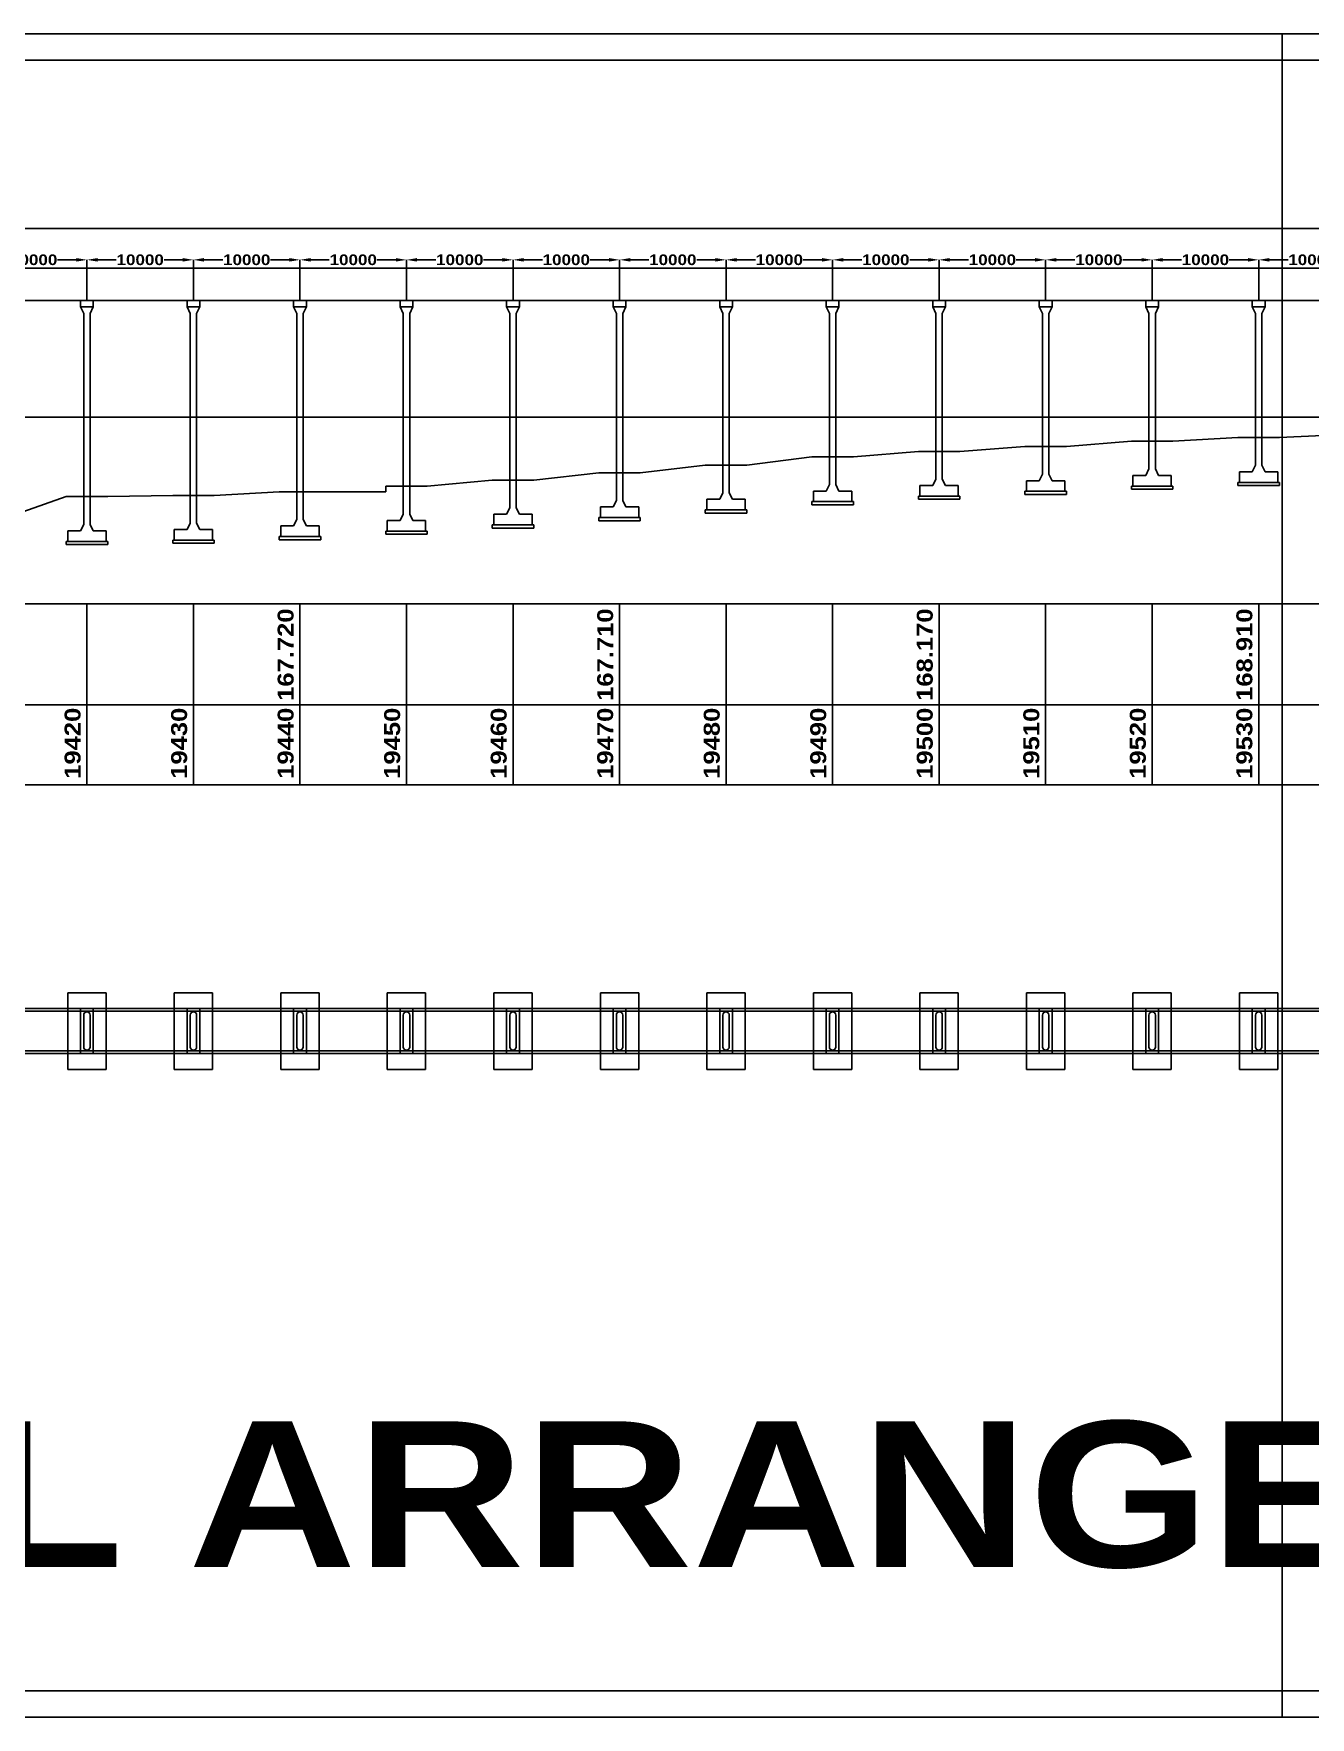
# Model space of a CAD drawing. Header units: millimetres. Extents: x -78649 to 789451, y -132618 to 25389.
# Drawn here: x 94151 to 214001, y -132618 to 25389 of the extents above; entities that cross this region are included whole.
import ezdxf

# ---------------------------------------------------------------- set-up
doc = ezdxf.new("R2010")
doc.units = ezdxf.units.MM
doc.styles.get("Standard").update_dxf_attribs({"font": 'ARIBLK.TTF'})
doc.dimstyles.new('ISO-25', dxfattribs={"dimtxt": 1000, "dimasz": 1000, "dimexe": 1.25, "dimexo": 0.625, "dimtad": 0, "dimtxsty": 'Standard', "dimcen": 75, "dimadec": 0, "dimazin": 0, "dimtfac": 1, "dimtmove": 0, "dimatfit": 2, "dimfxl": 0, "dimarcsym": 0})

# ---------------------------------------------------------------- blocks, each defined once
blk = doc.blocks.new('*D65')
at = {"color": 0, "lineweight": -2}
for p, q in [((169151, 3390), (169151, 4165)), ((170151, 4164), (171906, 4164)), ((178151, 4164), (176395, 4164)), ((179151, 3390), (179151, 4165))]:
    blk.add_line(p, q, dxfattribs=at)
at = {"color": 0}
for points in [[(170151, 4331), (170151, 3998), (169151, 4164)], [(178151, 4331), (178151, 3998), (179151, 4164)]]:
    blk.add_solid(points, dxfattribs=at)
at = {"layer": 'Defpoints', "color": 0}
for p in [(169151, 3389), (179151, 4164), (179151, 3389)]:
    blk.add_point(p, dxfattribs=at)
at = {"color": 0, "insert": (174151, 4164), "char_height": 1000, "attachment_point": 5}
blk.add_mtext('10000', dxfattribs=at)
blk = doc.blocks.new('*D60')
at = {"color": 0, "lineweight": -2}
for p, q in [((119151, 3390), (119151, 4165)), ((120151, 4164), (121906, 4164)), ((128151, 4164), (126395, 4164)), ((129151, 3390), (129151, 4165))]:
    blk.add_line(p, q, dxfattribs=at)
at = {"color": 0}
for points in [[(120151, 4331), (120151, 3998), (119151, 4164)], [(128151, 4331), (128151, 3998), (129151, 4164)]]:
    blk.add_solid(points, dxfattribs=at)
at = {"layer": 'Defpoints', "color": 0}
for p in [(119151, 3389), (129151, 4164), (129151, 3389)]:
    blk.add_point(p, dxfattribs=at)
at = {"color": 0, "insert": (124151, 4164), "char_height": 1000, "attachment_point": 5}
blk.add_mtext('10000', dxfattribs=at)
blk = doc.blocks.new('*D58')
at = {"color": 0, "lineweight": -2}
for p, q in [((99151, 3390), (99151, 4165)), ((100151, 4164), (101906, 4164)), ((108151, 4164), (106395, 4164)), ((109151, 3390), (109151, 4165))]:
    blk.add_line(p, q, dxfattribs=at)
at = {"color": 0}
for points in [[(100151, 4331), (100151, 3998), (99151, 4164)], [(108151, 4331), (108151, 3998), (109151, 4164)]]:
    blk.add_solid(points, dxfattribs=at)
at = {"layer": 'Defpoints', "color": 0}
for p in [(99151, 3389), (109151, 4164), (109151, 3389)]:
    blk.add_point(p, dxfattribs=at)
at = {"color": 0, "insert": (104151, 4164), "char_height": 1000, "attachment_point": 5}
blk.add_mtext('10000', dxfattribs=at)
blk = doc.blocks.new('*D57')
at = {"color": 0, "lineweight": -2}
for p, q in [((89151, 3390), (89151, 4165)), ((90151, 4164), (91906, 4164)), ((98151, 4164), (96395, 4164)), ((99151, 3390), (99151, 4165))]:
    blk.add_line(p, q, dxfattribs=at)
at = {"color": 0}
for points in [[(90151, 4331), (90151, 3998), (89151, 4164)], [(98151, 4331), (98151, 3998), (99151, 4164)]]:
    blk.add_solid(points, dxfattribs=at)
at = {"layer": 'Defpoints', "color": 0}
for p in [(89151, 3389), (99151, 4164), (99151, 3389)]:
    blk.add_point(p, dxfattribs=at)
at = {"color": 0, "insert": (94151, 4164), "char_height": 1000, "attachment_point": 5}
blk.add_mtext('10000', dxfattribs=at)
blk = doc.blocks.new('*D59')
at = {"color": 0, "lineweight": -2}
for p, q in [((109151, 3390), (109151, 4165)), ((110151, 4164), (111906, 4164)), ((118151, 4164), (116395, 4164)), ((119151, 3390), (119151, 4165))]:
    blk.add_line(p, q, dxfattribs=at)
at = {"color": 0}
for points in [[(110151, 4331), (110151, 3998), (109151, 4164)], [(118151, 4331), (118151, 3998), (119151, 4164)]]:
    blk.add_solid(points, dxfattribs=at)
at = {"layer": 'Defpoints', "color": 0}
for p in [(109151, 3389), (119151, 4164), (119151, 3389)]:
    blk.add_point(p, dxfattribs=at)
at = {"color": 0, "insert": (114151, 4164), "char_height": 1000, "attachment_point": 5}
blk.add_mtext('10000', dxfattribs=at)
blk = doc.blocks.new('*D62')
at = {"color": 0, "lineweight": -2}
for p, q in [((139151, 3390), (139151, 4165)), ((140151, 4164), (141906, 4164)), ((148151, 4164), (146395, 4164)), ((149151, 3390), (149151, 4165))]:
    blk.add_line(p, q, dxfattribs=at)
at = {"color": 0}
for points in [[(140151, 4331), (140151, 3998), (139151, 4164)], [(148151, 4331), (148151, 3998), (149151, 4164)]]:
    blk.add_solid(points, dxfattribs=at)
at = {"layer": 'Defpoints', "color": 0}
for p in [(139151, 3389), (149151, 4164), (149151, 3389)]:
    blk.add_point(p, dxfattribs=at)
at = {"color": 0, "insert": (144151, 4164), "char_height": 1000, "attachment_point": 5}
blk.add_mtext('10000', dxfattribs=at)
blk = doc.blocks.new('*D61')
at = {"color": 0, "lineweight": -2}
for p, q in [((129151, 3390), (129151, 4165)), ((130151, 4164), (131906, 4164)), ((138151, 4164), (136395, 4164)), ((139151, 3390), (139151, 4165))]:
    blk.add_line(p, q, dxfattribs=at)
at = {"color": 0}
for points in [[(130151, 4331), (130151, 3998), (129151, 4164)], [(138151, 4331), (138151, 3998), (139151, 4164)]]:
    blk.add_solid(points, dxfattribs=at)
at = {"layer": 'Defpoints', "color": 0}
for p in [(129151, 3389), (139151, 4164), (139151, 3389)]:
    blk.add_point(p, dxfattribs=at)
at = {"color": 0, "insert": (134151, 4164), "char_height": 1000, "attachment_point": 5}
blk.add_mtext('10000', dxfattribs=at)
blk = doc.blocks.new('*D63')
at = {"color": 0, "lineweight": -2}
for p, q in [((149151, 3390), (149151, 4165)), ((150151, 4164), (151906, 4164)), ((158151, 4164), (156395, 4164)), ((159151, 3390), (159151, 4165))]:
    blk.add_line(p, q, dxfattribs=at)
at = {"color": 0}
for points in [[(150151, 4331), (150151, 3998), (149151, 4164)], [(158151, 4331), (158151, 3998), (159151, 4164)]]:
    blk.add_solid(points, dxfattribs=at)
at = {"layer": 'Defpoints', "color": 0}
for p in [(149151, 3389), (159151, 4164), (159151, 3389)]:
    blk.add_point(p, dxfattribs=at)
at = {"color": 0, "insert": (154151, 4164), "char_height": 1000, "attachment_point": 5}
blk.add_mtext('10000', dxfattribs=at)
blk = doc.blocks.new('*D64')
at = {"color": 0, "lineweight": -2}
for p, q in [((159151, 3390), (159151, 4165)), ((160151, 4164), (161906, 4164)), ((168151, 4164), (166395, 4164)), ((169151, 3390), (169151, 4165))]:
    blk.add_line(p, q, dxfattribs=at)
at = {"color": 0}
for points in [[(160151, 4331), (160151, 3998), (159151, 4164)], [(168151, 4331), (168151, 3998), (169151, 4164)]]:
    blk.add_solid(points, dxfattribs=at)
at = {"layer": 'Defpoints', "color": 0}
for p in [(159151, 3389), (169151, 4164), (169151, 3389)]:
    blk.add_point(p, dxfattribs=at)
at = {"color": 0, "insert": (164151, 4164), "char_height": 1000, "attachment_point": 5}
blk.add_mtext('10000', dxfattribs=at)
blk = doc.blocks.new('*D69')
at = {"color": 0, "lineweight": -2}
for p, q in [((209151, 3390), (209151, 4165)), ((210151, 4164), (211906, 4164)), ((218151, 4164), (216395, 4164)), ((219151, 3390), (219151, 4165))]:
    blk.add_line(p, q, dxfattribs=at)
at = {"color": 0}
for points in [[(210151, 4331), (210151, 3998), (209151, 4164)], [(218151, 4331), (218151, 3998), (219151, 4164)]]:
    blk.add_solid(points, dxfattribs=at)
at = {"layer": 'Defpoints', "color": 0}
for p in [(209151, 3389), (219151, 4164), (219151, 3389)]:
    blk.add_point(p, dxfattribs=at)
at = {"color": 0, "insert": (214151, 4164), "char_height": 1000, "attachment_point": 5}
blk.add_mtext('10000', dxfattribs=at)
blk = doc.blocks.new('*D67')
at = {"color": 0, "lineweight": -2}
for p, q in [((189151, 3390), (189151, 4165)), ((190151, 4164), (191906, 4164)), ((198151, 4164), (196395, 4164)), ((199151, 3390), (199151, 4165))]:
    blk.add_line(p, q, dxfattribs=at)
at = {"color": 0}
for points in [[(190151, 4331), (190151, 3998), (189151, 4164)], [(198151, 4331), (198151, 3998), (199151, 4164)]]:
    blk.add_solid(points, dxfattribs=at)
at = {"layer": 'Defpoints', "color": 0}
for p in [(189151, 3389), (199151, 4164), (199151, 3389)]:
    blk.add_point(p, dxfattribs=at)
at = {"color": 0, "insert": (194151, 4164), "char_height": 1000, "attachment_point": 5}
blk.add_mtext('10000', dxfattribs=at)
blk = doc.blocks.new('*D66')
at = {"color": 0, "lineweight": -2}
for p, q in [((179151, 3390), (179151, 4165)), ((180151, 4164), (181906, 4164)), ((188151, 4164), (186395, 4164)), ((189151, 3390), (189151, 4165))]:
    blk.add_line(p, q, dxfattribs=at)
at = {"color": 0}
for points in [[(180151, 4331), (180151, 3998), (179151, 4164)], [(188151, 4331), (188151, 3998), (189151, 4164)]]:
    blk.add_solid(points, dxfattribs=at)
at = {"layer": 'Defpoints', "color": 0}
for p in [(179151, 3389), (189151, 4164), (189151, 3389)]:
    blk.add_point(p, dxfattribs=at)
at = {"color": 0, "insert": (184151, 4164), "char_height": 1000, "attachment_point": 5}
blk.add_mtext('10000', dxfattribs=at)
blk = doc.blocks.new('*D68')
at = {"color": 0, "lineweight": -2}
for p, q in [((199151, 3390), (199151, 4165)), ((200151, 4164), (201906, 4164)), ((208151, 4164), (206395, 4164)), ((209151, 3390), (209151, 4165))]:
    blk.add_line(p, q, dxfattribs=at)
at = {"color": 0}
for points in [[(200151, 4331), (200151, 3998), (199151, 4164)], [(208151, 4331), (208151, 3998), (209151, 4164)]]:
    blk.add_solid(points, dxfattribs=at)
at = {"layer": 'Defpoints', "color": 0}
for p in [(199151, 3389), (209151, 4164), (209151, 3389)]:
    blk.add_point(p, dxfattribs=at)
at = {"color": 0, "insert": (204151, 4164), "char_height": 1000, "attachment_point": 5}
blk.add_mtext('10000', dxfattribs=at)
blk = doc.blocks.new('*D85')
at = {"color": 0, "lineweight": -2}
for p, q in [((-40849, 3390), (-40849, 7097)), ((-39849, 7096), (356463, 7096)), ((778151, 7096), (381839, 7096)), ((779151, 4166), (779151, 7097))]:
    blk.add_line(p, q, dxfattribs=at)
at = {"color": 0}
for points in [[(-39849, 7263), (-39849, 6929), (-40849, 7096)], [(778151, 7263), (778151, 6929), (779151, 7096)]]:
    blk.add_solid(points, dxfattribs=at)
at = {"layer": 'Defpoints', "color": 0}
for p in [(779151, 7096), (-40849, 3390), (779151, 4165)]:
    blk.add_point(p, dxfattribs=at)
at = {"color": 0, "insert": (369151, 7096), "char_height": 1000, "attachment_point": 5}
blk.add_mtext('82 SPANS OF 10 M EACH = 820 M', dxfattribs=at)

msp = doc.modelspace()

# ---------------------------------------------------------------- linework, layer by layer
for p, q in [((-78649.128, 25389.045), (789450.872, 25389.045)), ((211350.872, 25389.045), (211350.872, -132617.936)), ((-76149.128, 22889.045), (786950.872, 22889.045)), ((-45649.128, 3389.045), (401700.872, 3389.045)), ((66600.872, 3389.045), (99150.872, 3389.045)), ((96600.872, 3389.045), (101700.872, 3389.045)), ((99150.872, 3389.045), (271700.872, 3389.045)), ((99150.872, 3389.045), (181700.872, 3389.045)), ((99150.872, 3389.045), (121700.872, 3389.045)), ((99150.872, 3389.045), (99150.872, 339.045)), ((106600.872, 3389.045), (111700.872, 3389.045)), ((109150.872, 3389.045), (109150.872, 339.045)), ((119150.872, 3389.045), (119150.872, 339.045)), ((126600.872, 3389.045), (131700.872, 3389.045)), ((129150.872, 3389.045), (129150.872, 339.045)), ((136600.872, 3389.045), (141700.872, 3389.045)), ((139150.872, 3389.045), (139150.872, 339.045)), ((146600.872, 3389.045), (151700.872, 3389.045)), ((149150.872, 3389.045), (149150.872, 339.045)), ((156600.872, 3389.045), (161700.872, 3389.045)), ((159150.872, 3389.045), (159150.872, 339.045)), ((166600.872, 3389.045), (171700.872, 3389.045)), ((169150.872, 3389.045), (169150.872, 339.045)), ((179150.872, 3389.045), (179150.872, 339.045)), ((186600.872, 3389.045), (191700.872, 3389.045)), ((189150.872, 3389.045), (189150.872, 339.045)), ((196600.872, 3389.045), (201700.872, 3389.045)), ((199150.872, 3389.045), (199150.872, 339.045)), ((206600.872, 3389.045), (211700.872, 3389.045)), ((209150.872, 3389.045), (209150.872, 339.045)), ((66600.872, 339.045), (99150.872, 339.045)), ((96600.872, 339.045), (101700.872, 339.045)), ((98550.872, 339.045), (98550.872, -260.955)), ((99150.872, 339.045), (271700.872, 339.045)), ((99150.872, 339.045), (181700.872, 339.045)), ((99750.872, 339.045), (99750.872, -260.955)), ((106600.872, 339.045), (111700.872, 339.045)), ((108550.872, 339.045), (108550.872, -260.955)), ((109750.872, 339.045), (109750.872, -260.955)), ((116600.872, 339.045), (121700.872, 339.045)), ((118550.872, 339.045), (118550.872, -260.955)), ((119750.872, 339.045), (119750.872, -260.955)), ((126600.872, 339.045), (131700.872, 339.045)), ((128550.872, 339.045), (128550.872, -260.955)), ((129750.872, 339.045), (129750.872, -260.955)), ((136600.872, 339.045), (141700.872, 339.045)), ((138550.872, 339.045), (138550.872, -260.955)), ((139750.872, 339.045), (139750.872, -260.955)), ((146600.872, 339.045), (151700.872, 339.045)), ((148550.872, 339.045), (148550.872, -260.955)), ((149750.872, 339.045), (149750.872, -260.955)), ((156600.872, 339.045), (161700.872, 339.045)), ((158550.872, 339.045), (158550.872, -260.955)), ((159750.872, 339.045), (159750.872, -260.955)), ((166600.872, 339.045), (171700.872, 339.045)), ((168550.872, 339.045), (168550.872, -260.955)), ((169750.872, 339.045), (169750.872, -260.955)), ((178550.872, 339.045), (178550.872, -260.955)), ((179750.872, 339.045), (179750.872, -260.955)), ((186600.872, 339.045), (191700.872, 339.045)), ((188550.872, 339.045), (188550.872, -260.955)), ((189750.872, 339.045), (189750.872, -260.955)), ((196600.872, 339.045), (201700.872, 339.045)), ((198550.872, 339.045), (198550.872, -260.955)), ((199750.872, 339.045), (199750.872, -260.955)), ((206600.872, 339.045), (211700.872, 339.045)), ((208550.872, 339.045), (208550.872, -260.955)), ((209750.872, 339.045), (209750.872, -260.955)), ((98550.872, -260.955), (99750.872, -260.955)), ((98550.872, -260.955), (98850.872, -860.955)), ((98850.872, -860.955), (98850.872, -20660.955)), ((99750.872, -260.955), (99450.872, -860.955)), ((99450.872, -860.955), (99450.872, -20660.955)), ((108550.872, -260.955), (109750.872, -260.955)), ((108550.872, -260.955), (108850.872, -860.955)), ((108850.872, -860.955), (108850.872, -20540.955)), ((109750.872, -260.955), (109450.872, -860.955)), ((109450.872, -860.955), (109450.872, -20540.955)), ((118550.872, -260.955), (119750.872, -260.955)), ((118550.872, -260.955), (118850.872, -860.955)), ((118850.872, -860.955), (118850.872, -20210.955)), ((119750.872, -260.955), (119450.872, -860.955)), ((119450.872, -860.955), (119450.872, -20210.955)), ((128550.872, -260.955), (129750.872, -260.955)), ((128550.872, -260.955), (128850.872, -860.955)), ((128850.872, -860.955), (128850.872, -19690.955)), ((129750.872, -260.955), (129450.872, -860.955)), ((129450.872, -860.955), (129450.872, -19690.955)), ((138550.872, -260.955), (138850.872, -860.955)), ((138550.872, -260.955), (139750.872, -260.955)), ((138850.872, -860.955), (138850.872, -19110.955)), ((139750.872, -260.955), (139450.872, -860.955)), ((139450.872, -860.955), (139450.872, -19110.955)), ((148550.872, -260.955), (149750.872, -260.955)), ((148550.872, -260.955), (148850.872, -860.955)), ((148850.872, -860.955), (148850.872, -18430.955)), ((149750.872, -260.955), (149450.872, -860.955)), ((149450.872, -860.955), (149450.872, -18430.955)), ((158550.872, -260.955), (159750.872, -260.955)), ((158550.872, -260.955), (158850.872, -860.955)), ((158850.872, -860.955), (158850.872, -17710.955)), ((159750.872, -260.955), (159450.872, -860.955)), ((159450.872, -860.955), (159450.872, -17710.955)), ((168550.872, -260.955), (169750.872, -260.955)), ((168550.872, -260.955), (168850.872, -860.955)), ((168850.872, -860.955), (168850.872, -16930.955)), ((169750.872, -260.955), (169450.872, -860.955)), ((169450.872, -860.955), (169450.872, -16930.955)), ((178550.872, -260.955), (179750.872, -260.955)), ((178550.872, -260.955), (178850.872, -860.955)), ((178850.872, -860.955), (178850.872, -16410.955)), ((179750.872, -260.955), (179450.872, -860.955)), ((179450.872, -860.955), (179450.872, -16410.955)), ((188550.872, -260.955), (188850.872, -860.955)), ((188550.872, -260.955), (189750.872, -260.955)), ((188850.872, -860.955), (188850.872, -15960.955)), ((189750.872, -260.955), (189450.872, -860.955)), ((189450.872, -860.955), (189450.872, -15960.955)), ((198550.872, -260.955), (199750.872, -260.955)), ((198550.872, -260.955), (198850.872, -860.955)), ((198850.872, -860.955), (198850.872, -15460.955)), ((199750.872, -260.955), (199450.872, -860.955)), ((199450.872, -860.955), (199450.872, -15460.955)), ((208550.872, -260.955), (209750.872, -260.955)), ((208550.872, -260.955), (208850.872, -860.955)), ((208850.872, -860.955), (208850.872, -15120.955)), ((209750.872, -260.955), (209450.872, -860.955)), ((209450.872, -860.955), (209450.872, -15120.955)), ((-24098.62, -10610.955), (326608.977, -10610.955)), ((201100.872, -12860.955), (207200.872, -12520.955)), ((207200.872, -12520.955), (211100.872, -12520.955)), ((211100.872, -12520.955), (217200.872, -12220.955)), ((171100.872, -14330.955), (177200.872, -13810.955)), ((177200.872, -13810.955), (181100.872, -13810.955)), ((181100.872, -13810.955), (187200.872, -13360.955)), ((187200.872, -13360.955), (191100.872, -13360.955)), ((191100.872, -13360.955), (197200.872, -12860.955)), ((197200.872, -12860.955), (201100.872, -12860.955)), ((151100.872, -15830.955), (157200.872, -15110.955)), ((157200.872, -15110.955), (161100.872, -15110.955)), ((161100.872, -15110.955), (167200.872, -14330.955)), ((167200.872, -14330.955), (171100.872, -14330.955)), ((198850.872, -15460.955), (198550.872, -16060.955)), ((199450.872, -15460.955), (199750.872, -16060.955)), ((207350.872, -15720.955), (208550.872, -15720.955)), ((207350.872, -15720.955), (207350.872, -16720.955)), ((208850.872, -15120.955), (208550.872, -15720.955)), ((209450.872, -15120.955), (209750.872, -15720.955)), ((209750.872, -15720.955), (210950.872, -15720.955)), ((210950.872, -15720.955), (210950.872, -16720.955)), ((127200.872, -17090.955), (131100.872, -17090.955)), ((127200.872, -17610.955), (127200.872, -17090.955)), ((131100.872, -17090.955), (137200.872, -16510.955)), ((137200.872, -16510.955), (141100.872, -16510.955)), ((137200.872, -16510.955), (141100.872, -16510.955)), ((141100.872, -16510.955), (147200.872, -15830.955)), ((147200.872, -15830.955), (151100.872, -15830.955)), ((168850.872, -16930.955), (168550.872, -17530.955)), ((169450.872, -16930.955), (169750.872, -17530.955)), ((177350.872, -17010.955), (177350.872, -18010.955)), ((177350.872, -17010.955), (178550.872, -17010.955)), ((178850.872, -16410.955), (178550.872, -17010.955)), ((179450.872, -16410.955), (179750.872, -17010.955)), ((179750.872, -17010.955), (180950.872, -17010.955)), ((180950.872, -17010.955), (180950.872, -18010.955)), ((187350.872, -16560.955), (187350.872, -17560.955)), ((187350.872, -16560.955), (188550.872, -16560.955)), ((188850.872, -15960.955), (188550.872, -16560.955)), ((189450.872, -15960.955), (189750.872, -16560.955)), ((189750.872, -16560.955), (190950.872, -16560.955)), ((190950.872, -16560.955), (190950.872, -17560.955)), ((197200.872, -17060.955), (197200.872, -17360.955)), ((197200.872, -17060.955), (201100.872, -17060.955)), ((197200.872, -17360.955), (201100.872, -17360.955)), ((197350.872, -16060.955), (197350.872, -17060.955)), ((197350.872, -16060.955), (198550.872, -16060.955)), ((199750.872, -16060.955), (200950.872, -16060.955)), ((200950.872, -16060.955), (200950.872, -17060.955)), ((201100.872, -17060.955), (201100.872, -17360.955)), ((207200.872, -16720.955), (207200.872, -17020.955)), ((207200.872, -16720.955), (211100.872, -16720.955)), ((207200.872, -17020.955), (211100.872, -17020.955)), ((211100.872, -16720.955), (211100.872, -17020.955)), ((91100.872, -20210.955), (97200.872, -18060.955)), ((97200.872, -18060.955), (101100.872, -18060.955)), ((97200.872, -18060.955), (101100.872, -18060.955)), ((101100.872, -18060.955), (107200.872, -17940.955)), ((107200.872, -17940.955), (111100.872, -17940.955)), ((107200.872, -17940.955), (111100.872, -17940.955)), ((111100.872, -17940.955), (117200.872, -17610.955)), ((117200.872, -17610.955), (121100.872, -17610.955)), ((117200.872, -17610.955), (121100.872, -17610.955)), ((121100.872, -17610.955), (127200.872, -17610.955)), ((148850.872, -18430.955), (148550.872, -19030.955)), ((149450.872, -18430.955), (149750.872, -19030.955)), ((157350.872, -18310.955), (158550.872, -18310.955)), ((157350.872, -18310.955), (157350.872, -19310.955)), ((158850.872, -17710.955), (158550.872, -18310.955)), ((159450.872, -17710.955), (159750.872, -18310.955)), ((159750.872, -18310.955), (160950.872, -18310.955)), ((160950.872, -18310.955), (160950.872, -19310.955)), ((167200.872, -18530.955), (171100.872, -18530.955)), ((167200.872, -18530.955), (167200.872, -18830.955)), ((167200.872, -18830.955), (171100.872, -18830.955)), ((167350.872, -17530.955), (167350.872, -18530.955)), ((167350.872, -17530.955), (168550.872, -17530.955)), ((169750.872, -17530.955), (170950.872, -17530.955)), ((170950.872, -17530.955), (170950.872, -18530.955)), ((171100.872, -18530.955), (171100.872, -18830.955)), ((177200.872, -18010.955), (181100.872, -18010.955)), ((177200.872, -18010.955), (177200.872, -18310.955)), ((177200.872, -18310.955), (181100.872, -18310.955)), ((181100.872, -18010.955), (181100.872, -18310.955)), ((187200.872, -17560.955), (187200.872, -17860.955)), ((187200.872, -17560.955), (191100.872, -17560.955)), ((187200.872, -17860.955), (191100.872, -17860.955)), ((191100.872, -17560.955), (191100.872, -17860.955)), ((118850.872, -20210.955), (118550.872, -20810.955)), ((119450.872, -20210.955), (119750.872, -20810.955)), ((127350.872, -20290.955), (127350.872, -21290.955)), ((127350.872, -20290.955), (128550.872, -20290.955)), ((128850.872, -19690.955), (128550.872, -20290.955)), ((129450.872, -19690.955), (129750.872, -20290.955)), ((129750.872, -20290.955), (130950.872, -20290.955)), ((130950.872, -20290.955), (130950.872, -21290.955)), ((137350.872, -19710.955), (137350.872, -20710.955)), ((137350.872, -19710.955), (138550.872, -19710.955)), ((138850.872, -19110.955), (138550.872, -19710.955)), ((139450.872, -19110.955), (139750.872, -19710.955)), ((139750.872, -19710.955), (140950.872, -19710.955)), ((140950.872, -19710.955), (140950.872, -20710.955)), ((147200.872, -20030.955), (151100.872, -20030.955)), ((147200.872, -20030.955), (147200.872, -20330.955)), ((147200.872, -20330.955), (151100.872, -20330.955)), ((147350.872, -19030.955), (147350.872, -20030.955)), ((147350.872, -19030.955), (148550.872, -19030.955)), ((149750.872, -19030.955), (150950.872, -19030.955)), ((150950.872, -19030.955), (150950.872, -20030.955)), ((151100.872, -20030.955), (151100.872, -20330.955)), ((157200.872, -19310.955), (157200.872, -19610.955)), ((157200.872, -19310.955), (161100.872, -19310.955)), ((157200.872, -19610.955), (161100.872, -19610.955)), ((161100.872, -19310.955), (161100.872, -19610.955)), ((97350.872, -21260.955), (97350.872, -22260.955)), ((97350.872, -21260.955), (98550.872, -21260.955)), ((98850.872, -20660.955), (98550.872, -21260.955)), ((99450.872, -20660.955), (99750.872, -21260.955)), ((99750.872, -21260.955), (100950.872, -21260.955)), ((100950.872, -21260.955), (100950.872, -22260.955)), ((107350.872, -21140.955), (107350.872, -22140.955)), ((107350.872, -21140.955), (108550.872, -21140.955)), ((108850.872, -20540.955), (108550.872, -21140.955)), ((109450.872, -20540.955), (109750.872, -21140.955)), ((109750.872, -21140.955), (110950.872, -21140.955)), ((110950.872, -21140.955), (110950.872, -22140.955)), ((117200.872, -21810.955), (121100.872, -21810.955)), ((117200.872, -21810.955), (117200.872, -22110.955)), ((117200.872, -22110.955), (121100.872, -22110.955)), ((117350.872, -20810.955), (117350.872, -21810.955)), ((117350.872, -20810.955), (118550.872, -20810.955)), ((119750.872, -20810.955), (120950.872, -20810.955)), ((120950.872, -20810.955), (120950.872, -21810.955)), ((121100.872, -21810.955), (121100.872, -22110.955)), ((127200.872, -21290.955), (131100.872, -21290.955)), ((127200.872, -21290.955), (127200.872, -21590.955)), ((127200.872, -21590.955), (131100.872, -21590.955)), ((131100.872, -21290.955), (131100.872, -21590.955)), ((137200.872, -20710.955), (137200.872, -21010.955)), ((137200.872, -20710.955), (141100.872, -20710.955)), ((137200.872, -21010.955), (141100.872, -21010.955)), ((141100.872, -20710.955), (141100.872, -21010.955)), ((97200.872, -22260.955), (101100.872, -22260.955)), ((97200.872, -22260.955), (97200.872, -22560.955)), ((97200.872, -22560.955), (101100.872, -22560.955)), ((101100.872, -22260.955), (101100.872, -22560.955)), ((107200.872, -22140.955), (111100.872, -22140.955)), ((107200.872, -22140.955), (107200.872, -22440.955)), ((107200.872, -22440.955), (111100.872, -22440.955)), ((111100.872, -22140.955), (111100.872, -22440.955)), ((-76149.128, -28110.955), (786950.872, -28110.955)), ((99150.872, -28110.955), (99150.872, -45110.955)), ((109150.872, -28110.955), (109150.872, -45110.955)), ((119150.872, -28110.955), (119150.872, -45110.955)), ((129150.872, -28110.955), (129150.872, -45110.955)), ((139150.872, -28110.955), (139150.872, -45110.955)), ((149150.872, -28110.955), (149150.872, -45110.955)), ((159150.872, -28110.955), (159150.872, -45110.955)), ((169150.872, -28110.955), (169150.872, -45110.955)), ((179150.872, -28110.955), (179150.872, -45110.955)), ((189150.872, -28110.955), (189150.872, -45110.955)), ((199150.872, -28110.955), (199150.872, -45110.955)), ((209150.872, -28110.955), (209150.872, -45110.955)), ((-76149.128, -37610.955), (786950.872, -37610.955)), ((-76149.128, -45110.955), (786950.872, -45110.955)), ((97350.872, -71810.955), (97350.872, -64610.955)), ((97350.872, -64610.955), (100950.872, -64610.955)), ((100950.872, -71810.955), (100950.872, -64610.955)), ((107350.872, -71810.955), (107350.872, -64610.955)), ((107350.872, -64610.955), (110950.872, -64610.955)), ((110950.872, -71810.955), (110950.872, -64610.955)), ((117350.872, -71810.955), (117350.872, -64610.955)), ((117350.872, -64610.955), (120950.872, -64610.955)), ((120950.872, -71810.955), (120950.872, -64610.955)), ((127350.872, -71810.955), (127350.872, -64610.955)), ((127350.872, -64610.955), (130950.872, -64610.955)), ((130950.872, -71810.955), (130950.872, -64610.955)), ((137350.872, -71810.955), (137350.872, -64610.955)), ((137350.872, -64610.955), (140950.872, -64610.955)), ((140950.872, -71810.955), (140950.872, -64610.955)), ((147350.872, -71810.955), (147350.872, -64610.955)), ((147350.872, -64610.955), (150950.872, -64610.955)), ((150950.872, -71810.955), (150950.872, -64610.955)), ((157350.872, -71810.955), (157350.872, -64610.955)), ((157350.872, -64610.955), (160950.872, -64610.955)), ((160950.872, -71810.955), (160950.872, -64610.955)), ((167350.872, -64610.955), (170950.872, -64610.955)), ((167350.872, -71810.955), (167350.872, -64610.955)), ((170950.872, -71810.955), (170950.872, -64610.955)), ((177350.872, -71810.955), (177350.872, -64610.955)), ((177350.872, -64610.955), (180950.872, -64610.955)), ((180950.872, -71810.955), (180950.872, -64610.955)), ((187350.872, -71810.955), (187350.872, -64610.955)), ((187350.872, -64610.955), (190950.872, -64610.955)), ((190950.872, -71810.955), (190950.872, -64610.955)), ((197350.872, -71810.955), (197350.872, -64610.955)), ((197350.872, -64610.955), (200950.872, -64610.955)), ((200950.872, -71810.955), (200950.872, -64610.955)), ((207350.872, -71810.955), (207350.872, -64610.955)), ((207350.872, -64610.955), (210950.872, -64610.955)), ((210950.872, -71810.955), (210950.872, -64610.955)), ((87350.872, -66110.955), (100950.872, -66110.955)), ((87350.872, -66360.955), (100950.872, -66360.955)), ((97350.872, -66110.955), (110950.872, -66110.955)), ((97350.872, -66360.955), (110950.872, -66360.955)), ((98550.872, -70310.955), (98550.872, -66110.955)), ((98550.872, -66110.955), (99750.872, -66110.955)), ((99750.872, -70310.955), (99750.872, -66110.955)), ((107350.872, -66110.955), (120950.872, -66110.955)), ((107350.872, -66360.955), (120950.872, -66360.955)), ((108550.872, -70310.955), (108550.872, -66110.955)), ((108550.872, -66110.955), (109750.872, -66110.955)), ((109750.872, -70310.955), (109750.872, -66110.955)), ((117350.872, -66110.955), (130950.872, -66110.955)), ((117350.872, -66360.955), (130950.872, -66360.955)), ((118550.872, -70310.955), (118550.872, -66110.955)), ((118550.872, -66110.955), (119750.872, -66110.955)), ((119750.872, -70310.955), (119750.872, -66110.955)), ((127350.872, -66110.955), (140950.872, -66110.955)), ((127350.872, -66360.955), (140950.872, -66360.955)), ((128550.872, -70310.955), (128550.872, -66110.955)), ((128550.872, -66110.955), (129750.872, -66110.955)), ((129750.872, -70310.955), (129750.872, -66110.955)), ((137350.872, -66110.955), (150950.872, -66110.955)), ((137350.872, -66360.955), (150950.872, -66360.955)), ((138550.872, -70310.955), (138550.872, -66110.955)), ((138550.872, -66110.955), (139750.872, -66110.955)), ((139750.872, -70310.955), (139750.872, -66110.955)), ((147350.872, -66110.955), (160950.872, -66110.955)), ((147350.872, -66360.955), (160950.872, -66360.955)), ((148550.872, -70310.955), (148550.872, -66110.955)), ((148550.872, -66110.955), (149750.872, -66110.955)), ((149750.872, -70310.955), (149750.872, -66110.955)), ((157350.872, -66110.955), (170950.872, -66110.955)), ((157350.872, -66360.955), (170950.872, -66360.955)), ((158550.872, -70310.955), (158550.872, -66110.955)), ((158550.872, -66110.955), (159750.872, -66110.955)), ((159750.872, -70310.955), (159750.872, -66110.955)), ((167350.872, -66110.955), (180950.872, -66110.955)), ((167350.872, -66360.955), (180950.872, -66360.955)), ((168550.872, -66110.955), (169750.872, -66110.955)), ((168550.872, -70310.955), (168550.872, -66110.955)), ((169750.872, -70310.955), (169750.872, -66110.955)), ((177350.872, -66110.955), (190950.872, -66110.955)), ((177350.872, -66360.955), (190950.872, -66360.955)), ((178550.872, -70310.955), (178550.872, -66110.955)), ((178550.872, -66110.955), (179750.872, -66110.955)), ((179750.872, -70310.955), (179750.872, -66110.955)), ((187350.872, -66110.955), (200950.872, -66110.955)), ((187350.872, -66360.955), (200950.872, -66360.955)), ((188550.872, -70310.955), (188550.872, -66110.955)), ((188550.872, -66110.955), (189750.872, -66110.955)), ((189750.872, -70310.955), (189750.872, -66110.955)), ((197350.872, -66110.955), (210950.872, -66110.955)), ((197350.872, -66360.955), (210950.872, -66360.955)), ((198550.872, -70310.955), (198550.872, -66110.955)), ((198550.872, -66110.955), (199750.872, -66110.955)), ((199750.872, -70310.955), (199750.872, -66110.955)), ((207350.872, -66110.955), (220950.872, -66110.955)), ((207350.872, -66360.955), (220950.872, -66360.955)), ((208550.872, -70310.955), (208550.872, -66110.955)), ((208550.872, -66110.955), (209750.872, -66110.955)), ((209750.872, -70310.955), (209750.872, -66110.955)), ((98850.872, -69710.955), (98850.872, -66710.955)), ((99450.872, -69710.955), (99450.872, -66710.955)), ((108850.872, -69710.955), (108850.872, -66710.955)), ((109450.872, -69710.955), (109450.872, -66710.955)), ((118850.872, -69710.955), (118850.872, -66710.955)), ((119450.872, -69710.955), (119450.872, -66710.955)), ((128850.872, -69710.955), (128850.872, -66710.955)), ((129450.872, -69710.955), (129450.872, -66710.955)), ((138850.872, -69710.955), (138850.872, -66710.955)), ((139450.872, -69710.955), (139450.872, -66710.955)), ((148850.872, -69710.955), (148850.872, -66710.955)), ((149450.872, -69710.955), (149450.872, -66710.955)), ((158850.872, -69710.955), (158850.872, -66710.955)), ((159450.872, -69710.955), (159450.872, -66710.955)), ((168850.872, -69710.955), (168850.872, -66710.955)), ((169450.872, -69710.955), (169450.872, -66710.955)), ((178850.872, -69710.955), (178850.872, -66710.955)), ((179450.872, -69710.955), (179450.872, -66710.955)), ((188850.872, -69710.955), (188850.872, -66710.955)), ((189450.872, -69710.955), (189450.872, -66710.955)), ((198850.872, -69710.955), (198850.872, -66710.955)), ((199450.872, -69710.955), (199450.872, -66710.955)), ((208850.872, -69710.955), (208850.872, -66710.955)), ((209450.872, -69710.955), (209450.872, -66710.955)), ((87350.872, -70060.955), (100950.872, -70060.955)), ((87350.872, -70310.955), (100950.872, -70310.955)), ((97350.872, -70060.955), (110950.872, -70060.955)), ((97350.872, -70310.955), (110950.872, -70310.955)), ((98550.872, -70310.955), (99750.872, -70310.955)), ((107350.872, -70060.955), (120950.872, -70060.955)), ((107350.872, -70310.955), (120950.872, -70310.955)), ((108550.872, -70310.955), (109750.872, -70310.955)), ((117350.872, -70060.955), (130950.872, -70060.955)), ((117350.872, -70310.955), (130950.872, -70310.955)), ((118550.872, -70310.955), (119750.872, -70310.955)), ((127350.872, -70060.955), (140950.872, -70060.955)), ((127350.872, -70310.955), (140950.872, -70310.955)), ((128550.872, -70310.955), (129750.872, -70310.955)), ((137350.872, -70060.955), (150950.872, -70060.955)), ((137350.872, -70310.955), (150950.872, -70310.955)), ((138550.872, -70310.955), (139750.872, -70310.955)), ((147350.872, -70060.955), (160950.872, -70060.955)), ((147350.872, -70310.955), (160950.872, -70310.955)), ((148550.872, -70310.955), (149750.872, -70310.955)), ((157350.872, -70060.955), (170950.872, -70060.955)), ((157350.872, -70310.955), (170950.872, -70310.955)), ((158550.872, -70310.955), (159750.872, -70310.955)), ((167350.872, -70060.955), (180950.872, -70060.955)), ((167350.872, -70310.955), (180950.872, -70310.955)), ((168550.872, -70310.955), (169750.872, -70310.955)), ((177350.872, -70060.955), (190950.872, -70060.955)), ((177350.872, -70310.955), (190950.872, -70310.955)), ((178550.872, -70310.955), (179750.872, -70310.955)), ((187350.872, -70060.955), (200950.872, -70060.955)), ((187350.872, -70310.955), (200950.872, -70310.955)), ((188550.872, -70310.955), (189750.872, -70310.955)), ((197350.872, -70060.955), (210950.872, -70060.955)), ((197350.872, -70310.955), (210950.872, -70310.955)), ((198550.872, -70310.955), (199750.872, -70310.955)), ((207350.872, -70060.955), (220950.872, -70060.955)), ((207350.872, -70310.955), (220950.872, -70310.955)), ((208550.872, -70310.955), (209750.872, -70310.955)), ((97350.872, -71810.955), (100950.872, -71810.955)), ((107350.872, -71810.955), (110950.872, -71810.955)), ((117350.872, -71810.955), (120950.872, -71810.955)), ((127350.872, -71810.955), (130950.872, -71810.955)), ((137350.872, -71810.955), (140950.872, -71810.955)), ((147350.872, -71810.955), (150950.872, -71810.955)), ((157350.872, -71810.955), (160950.872, -71810.955)), ((167350.872, -71810.955), (170950.872, -71810.955)), ((177350.872, -71810.955), (180950.872, -71810.955)), ((187350.872, -71810.955), (190950.872, -71810.955)), ((197350.872, -71810.955), (200950.872, -71810.955)), ((207350.872, -71810.955), (210950.872, -71810.955)), ((-76149.128, -130117.936), (786950.872, -130117.936)), ((-78649.128, -132617.936), (789450.872, -132617.936))]:
    msp.add_line(p, q)
for centre, start, end in [((99150.872, -66710.955), 0, 180), ((109150.872, -66710.955), 0, 180), ((119150.872, -66710.955), 0, 180), ((129150.872, -66710.955), 0, 180), ((139150.872, -66710.955), 0, 180), ((149150.872, -66710.955), 0, 180), ((159150.872, -66710.955), 0, 180), ((169150.872, -66710.955), 0, 180), ((179150.872, -66710.955), 0, 180), ((189150.872, -66710.955), 0, 180), ((199150.872, -66710.955), 0, 180), ((209150.872, -66710.955), 0, 180), ((99150.872, -69710.955), 180, 0), ((109150.872, -69710.955), 180, 0), ((119150.872, -69710.955), 180, 0), ((129150.872, -69710.955), 180, 0), ((139150.872, -69710.955), 180, 0), ((149150.872, -69710.955), 180, 0), ((159150.872, -69710.955), 180, 0), ((169150.872, -69710.955), 180, 0), ((179150.872, -69710.955), 180, 0), ((189150.872, -69710.955), 180, 0), ((199150.872, -69710.955), 180, 0), ((209150.872, -69710.955), 180, 0)]:
    msp.add_arc(centre, 300, start, end)

# ---------------------------------------------------------------- texts
at = {"char_height": 1500, "attachment_point": 1, "rotation": 90}
for s, insert in [('167.720', (117054.849, -37224.482)), ('167.710', (147054.849, -37224.482)), ('168.170', (177054.849, -37224.482)), ('168.910', (207054.849, -37224.482)), ('19420', (97054.849, -44537.874)), ('19430', (107054.849, -44537.874)), ('19440', (117054.849, -44537.874)), ('19450', (127054.849, -44537.874)), ('19460', (137054.849, -44537.874)), ('19470', (147054.849, -44537.874)), ('19480', (157054.849, -44537.874)), ('19490', (167054.849, -44537.874)), ('19500', (177054.849, -44537.874)), ('19510', (187054.849, -44537.874)), ('19520', (197054.849, -44537.874)), ('19530', (207054.849, -44537.874))]:
    msp.add_mtext(s, dxfattribs=dict(at, insert=insert))
at = {"insert": (-4263.353, -104840.387), "char_height": 13668.75, "width": 5075668.1362, "attachment_point": 1}
msp.add_mtext('GENERAL ARRANGEMENT DRAWING OF AQUEDUCT ACROSS SOM RIVER', dxfattribs=at)

# ---------------------------------------------------------------- dimensions: what is measured, and where the dimension line sits
dim = msp.add_linear_dim(base=(779150.872, 7095.912), p1=(-40849.128, 3389.67), p2=(779150.872, 4165.462), text='82 SPANS OF 10 M EACH = 820 M', dimstyle='ISO-25')
dim.commit()
dim.dimension.update_dxf_attribs({"geometry": '*D85', "text_midpoint": (369150.872, 7095.912)})
for base, p1, p2, picture, middle in [((99150.872, 4164.212), (89150.872, 3389.045), (99150.872, 3389.045), '*D57', (94150.872, 4164.212)), ((109150.872, 4164.212), (99150.872, 3389.045), (109150.872, 3389.045), '*D58', (104150.872, 4164.212)), ((119150.872, 4164.212), (109150.872, 3389.045), (119150.872, 3389.045), '*D59', (114150.872, 4164.212)), ((129150.872, 4164.212), (119150.872, 3389.045), (129150.872, 3389.045), '*D60', (124150.872, 4164.212)), ((139150.872, 4164.212), (129150.872, 3389.045), (139150.872, 3389.045), '*D61', (134150.872, 4164.212)), ((149150.872, 4164.212), (139150.872, 3389.045), (149150.872, 3389.045), '*D62', (144150.872, 4164.212)), ((159150.872, 4164.212), (149150.872, 3389.045), (159150.872, 3389.045), '*D63', (154150.872, 4164.212)), ((169150.872, 4164.212), (159150.872, 3389.045), (169150.872, 3389.045), '*D64', (164150.872, 4164.212)), ((179150.872, 4164.212), (169150.872, 3389.045), (179150.872, 3389.045), '*D65', (174150.872, 4164.212)), ((189150.872, 4164.212), (179150.872, 3389.045), (189150.872, 3389.045), '*D66', (184150.872, 4164.212)), ((199150.872, 4164.212), (189150.872, 3389.045), (199150.872, 3389.045), '*D67', (194150.872, 4164.212)), ((209150.872, 4164.212), (199150.872, 3389.045), (209150.872, 3389.045), '*D68', (204150.872, 4164.212)), ((219150.872, 4164.212), (209150.872, 3389.045), (219150.872, 3389.045), '*D69', (214150.872, 4164.212))]:
    dim = msp.add_linear_dim(base=base, p1=p1, p2=p2, dimstyle='ISO-25')
    dim.commit()
    dim.dimension.update_dxf_attribs({"geometry": picture, "text_midpoint": middle})

doc.saveas('drawing.dxf')
